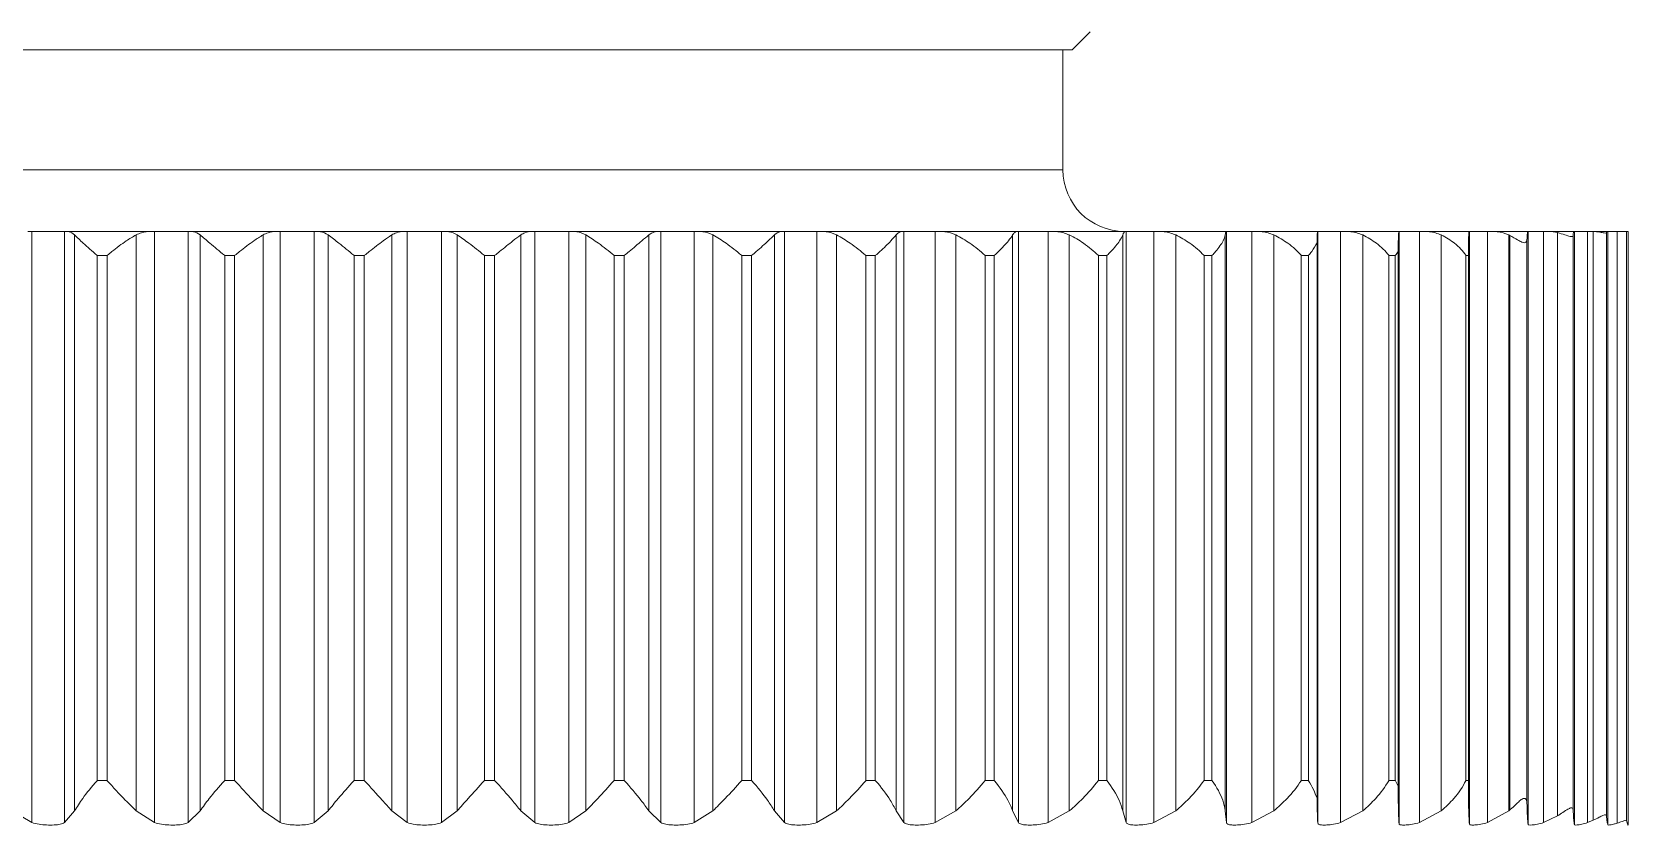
# Model space of a CAD drawing. Extents: x -194 to 239, y -574 to -265.
# Drawn here: x -93.64 to -85.17, y -327.05 to -322.84 of the extents above; entities that cross this region are included whole.
import ezdxf

# ---------------------------------------------------------------- set-up
doc = ezdxf.new("R2010")
doc.units = 0
doc.header["$LTSCALE"] = 0.5
doc.layers.get('0').update_dxf_attribs({"linetype": 'CONTINUOUS'})

msp = doc.modelspace()

# ---------------------------------------------------------------- linework, layer by layer
at = {"linetype": 'Continuous', "lineweight": 15}
for p, q in [((-88.1195, -322.9353), (-88.0243, -322.8401)), ((-88.1195, -322.9353), (-94.9921, -322.9353)), ((-88.1688, -323.5722), (-88.1688, -322.9353)), ((-88.1688, -323.5722), (-94.9428, -323.5722)), ((-93.6379, -323.8984), (-93.6598, -323.8984)), ((-93.6379, -327.0352), (-93.6379, -323.8984)), ((-93.4652, -323.8984), (-93.6379, -323.8984)), ((-93.4652, -327.0352), (-93.4652, -323.8984)), ((-93.4541, -323.8984), (-93.4652, -323.8984)), ((-93.008, -323.8984), (-93.4541, -323.8984)), ((-93.4121, -326.9736), (-93.4121, -323.9172)), ((-93.0856, -326.9736), (-93.0856, -323.9172)), ((-92.9874, -323.8984), (-93.008, -323.8984)), ((-92.9874, -327.0352), (-92.9874, -323.8984)), ((-92.8098, -323.8984), (-92.9874, -323.8984)), ((-92.8098, -327.0352), (-92.8098, -323.8984)), ((-92.7964, -323.8984), (-92.8098, -323.8984)), ((-92.3403, -323.8984), (-92.7964, -323.8984)), ((-92.746, -326.9736), (-92.746, -323.9172)), ((-92.4121, -326.9736), (-92.4121, -323.9172)), ((-92.3212, -323.8984), (-92.3403, -323.8984)), ((-92.3212, -327.0352), (-92.3212, -323.8984)), ((-92.1406, -323.8984), (-92.3212, -323.8984)), ((-92.1406, -327.0352), (-92.1406, -323.8984)), ((-92.1251, -323.8984), (-92.1406, -323.8984)), ((-91.6639, -323.8984), (-92.1251, -323.8984)), ((-92.0669, -326.9736), (-92.0669, -323.9172)), ((-91.7294, -326.9736), (-91.7294, -323.9172)), ((-91.6466, -323.8984), (-91.6639, -323.8984)), ((-91.6466, -327.0352), (-91.6466, -323.8984)), ((-91.465, -323.8984), (-91.6466, -323.8984)), ((-91.465, -327.0352), (-91.465, -323.8984)), ((-91.4476, -323.8984), (-91.465, -323.8984)), ((-90.9864, -323.8984), (-91.4476, -323.8984)), ((-91.3822, -326.9736), (-91.3822, -323.9172)), ((-91.0447, -326.9736), (-91.0447, -323.9172)), ((-90.971, -323.8984), (-90.9864, -323.8984)), ((-90.971, -327.0352), (-90.971, -323.8984)), ((-90.7904, -323.8984), (-90.971, -323.8984)), ((-90.7904, -327.0352), (-90.7904, -323.8984)), ((-90.7713, -323.8984), (-90.7904, -323.8984)), ((-90.3152, -323.8984), (-90.7713, -323.8984)), ((-90.6994, -326.9736), (-90.6994, -323.9172)), ((-90.3656, -326.9736), (-90.3656, -323.9172)), ((-90.3018, -323.8984), (-90.3152, -323.8984)), ((-90.3018, -327.0352), (-90.3018, -323.8984)), ((-90.1242, -323.8984), (-90.3018, -323.8984)), ((-90.1242, -327.0352), (-90.1242, -323.8984)), ((-90.1036, -323.8984), (-90.1242, -323.8984)), ((-89.6575, -323.8984), (-90.1036, -323.8984)), ((-90.026, -326.9736), (-90.026, -323.9172)), ((-89.6995, -326.9736), (-89.6995, -323.9172)), ((-89.6464, -323.8984), (-89.6575, -323.8984)), ((-89.6464, -327.0352), (-89.6464, -323.8984)), ((-89.4737, -323.8984), (-89.6464, -323.8984)), ((-89.4737, -327.0352), (-89.4737, -323.8984)), ((-89.4518, -323.8984), (-89.4737, -323.8984)), ((-89.0206, -323.8984), (-89.4518, -323.8984)), ((-89.3694, -326.9736), (-89.3694, -323.9172)), ((-89.0538, -326.9736), (-89.0538, -323.9172)), ((-89.0119, -323.8984), (-89.0206, -323.8984)), ((-89.0119, -327.0352), (-89.0119, -323.8984)), ((-88.8459, -323.8984), (-89.0119, -323.8984)), ((-88.8459, -327.0352), (-88.8459, -323.8984)), ((-88.823, -323.8984), (-88.8459, -323.8984)), ((-88.4115, -323.8984), (-88.823, -323.8984)), ((-88.7367, -326.9736), (-88.7367, -323.9172)), ((-88.4355, -326.9736), (-88.4355, -323.9172)), ((-88.4052, -323.8984), (-88.4115, -323.8984)), ((-88.4052, -327.0352), (-88.4052, -323.8984)), ((-88.2479, -323.8984), (-88.4052, -323.8984)), ((-88.2479, -327.0352), (-88.2479, -323.8984)), ((-88.2242, -323.8984), (-88.2479, -323.8984)), ((-87.8369, -323.8984), (-88.2242, -323.8984)), ((-88.1349, -326.9736), (-88.1349, -323.9172)), ((-87.8514, -326.9736), (-87.8514, -323.9172)), ((-87.8331, -323.8984), (-87.8369, -323.8984)), ((-87.8331, -327.0352), (-87.8331, -323.8984)), ((-87.6861, -323.8984), (-87.8331, -323.8984)), ((-87.6861, -327.0352), (-87.6861, -323.8984)), ((-87.6619, -323.8984), (-87.6861, -323.8984)), ((-87.303, -323.8984), (-87.6619, -323.8984)), ((-87.5705, -326.9736), (-87.5705, -323.9172)), ((-87.3078, -326.9736), (-87.3078, -323.9172)), ((-87.3017, -323.8984), (-87.303, -323.8984)), ((-87.3017, -327.0352), (-87.3017, -323.8984)), ((-87.1668, -323.8984), (-87.3017, -323.8984)), ((-87.1668, -327.0352), (-87.1668, -323.8984)), ((-87.1423, -323.8984), (-87.1668, -323.8984)), ((-86.8178, -323.8984), (-87.1423, -323.8984)), ((-87.0499, -326.9736), (-87.0499, -323.9172)), ((-86.8171, -323.8984), (-86.8178, -323.8984)), ((-86.8171, -323.8984), (-86.8171, -327.0378)), ((-86.6955, -323.8984), (-86.8171, -323.8984)), ((-86.6955, -327.0352), (-86.6955, -323.8984)), ((-86.671, -323.8984), (-86.6955, -323.8984)), ((-86.3867, -323.8984), (-86.671, -323.8984)), ((-86.5786, -326.9736), (-86.5786, -323.9172)), ((-86.3857, -323.8984), (-86.3867, -323.8984)), ((-86.3857, -323.8984), (-86.3857, -327.041)), ((-86.2774, -323.8984), (-86.3857, -323.8984)), ((-86.2774, -327.0352), (-86.2774, -323.8984)), ((-86.2532, -323.8984), (-86.2774, -323.8984)), ((-86.0137, -323.8984), (-86.2532, -323.8984)), ((-86.1618, -326.9736), (-86.1618, -323.9172)), ((-86.0124, -323.8984), (-86.0137, -323.8984)), ((-86.0124, -323.8984), (-86.0124, -327.0436)), ((-85.9172, -323.8984), (-86.0124, -323.8984)), ((-85.9172, -327.0352), (-85.9172, -323.8984)), ((-85.8935, -323.8984), (-85.9172, -323.8984)), ((-85.7031, -323.8984), (-85.8935, -323.8984)), ((-85.8041, -326.9736), (-85.8041, -323.9172)), ((-85.7982, -323.92), (-85.8041, -323.9172)), ((-85.7982, -326.9685), (-85.7982, -323.92)), ((-85.707, -323.9411), (-85.707, -326.9336)), ((-85.7011, -323.8984), (-85.7031, -323.8984)), ((-85.7011, -327.0455), (-85.7011, -323.8984)), ((-85.6188, -323.8984), (-85.7011, -323.8984)), ((-85.6188, -327.0352), (-85.6188, -323.8984)), ((-85.5959, -323.8984), (-85.6188, -323.8984)), ((-85.4583, -323.8984), (-85.5959, -323.8984)), ((-85.5444, -326.9998), (-85.5444, -323.9047)), ((-85.462, -323.9204), (-85.462, -326.9678)), ((-85.4555, -323.8984), (-85.4583, -323.8984)), ((-85.4555, -327.0468), (-85.4555, -323.8984)), ((-85.3854, -323.8984), (-85.4555, -323.8984)), ((-85.3854, -327.0352), (-85.3854, -323.8984)), ((-85.3635, -323.8984), (-85.3854, -323.8984)), ((-85.3555, -323.8986), (-85.3635, -323.8984)), ((-85.2824, -323.8984), (-85.3635, -323.8984)), ((-85.3555, -327.0229), (-85.3555, -323.8986)), ((-85.2854, -323.9055), (-85.2854, -326.9979)), ((-85.278, -323.8984), (-85.2824, -323.8984)), ((-85.278, -327.0477), (-85.278, -323.8984)), ((-85.2286, -323.8984), (-85.278, -323.8984)), ((-85.2286, -327.0384), (-85.2286, -323.8984)), ((-85.2286, -323.8984), (-85.1953, -323.8984)), ((-85.1786, -323.8984), (-85.1953, -323.8984)), ((-85.1786, -323.8984), (-85.1792, -323.8985)), ((-85.1792, -323.8985), (-85.1792, -327.0239)), ((-85.1708, -323.8984), (-85.1786, -323.8984)), ((-85.1708, -327.0482), (-85.1708, -323.8984)), ((-93.2396, -324.0268), (-93.291, -324.0268)), ((-93.291, -326.8113), (-93.291, -324.0268)), ((-93.2396, -326.8113), (-93.2396, -324.0268)), ((-92.5627, -324.0268), (-92.6154, -324.0268)), ((-92.6154, -326.8113), (-92.6154, -324.0268)), ((-92.5627, -326.8113), (-92.5627, -324.0268)), ((-91.8749, -324.0268), (-91.9281, -324.0268)), ((-91.9281, -326.8113), (-91.9281, -324.0268)), ((-91.8749, -326.8113), (-91.8749, -324.0268)), ((-91.2367, -326.8113), (-91.2367, -324.0268)), ((-91.1835, -324.0268), (-91.2367, -324.0268)), ((-91.1835, -326.8113), (-91.1835, -324.0268)), ((-90.4962, -324.0268), (-90.5488, -324.0268)), ((-90.5488, -326.8113), (-90.5488, -324.0268)), ((-90.4962, -326.8113), (-90.4962, -324.0268)), ((-89.8205, -324.0268), (-89.872, -324.0268)), ((-89.872, -326.8113), (-89.872, -324.0268)), ((-89.8205, -326.8113), (-89.8205, -324.0268)), ((-89.1639, -324.0268), (-89.2136, -324.0268)), ((-89.2136, -326.8113), (-89.2136, -324.0268)), ((-89.1639, -326.8113), (-89.1639, -324.0268)), ((-88.5334, -324.0268), (-88.5809, -324.0268)), ((-88.5809, -326.8113), (-88.5809, -324.0268)), ((-88.5334, -326.8113), (-88.5334, -324.0268)), ((-87.9361, -324.0268), (-87.9808, -324.0268)), ((-87.9808, -326.8113), (-87.9808, -324.0268)), ((-87.9361, -326.8113), (-87.9361, -324.0268)), ((-87.3784, -324.0268), (-87.4198, -324.0268)), ((-87.4198, -326.8113), (-87.4198, -324.0268)), ((-87.3784, -326.8113), (-87.3784, -324.0268)), ((-86.8665, -324.0268), (-86.9041, -324.0268)), ((-86.9041, -326.8113), (-86.9041, -324.0268)), ((-86.8665, -326.8113), (-86.8665, -324.0268)), ((-86.8206, -326.9065), (-86.8206, -323.9591)), ((-86.4059, -324.0268), (-86.4395, -324.0268)), ((-86.4395, -326.8113), (-86.4395, -324.0268)), ((-86.4059, -326.8113), (-86.4059, -324.0268)), ((-86.3904, -326.8416), (-86.3904, -324.0049)), ((-86.0181, -324.0268), (-86.0308, -324.0268)), ((-86.0308, -326.8113), (-86.0308, -324.0268)), ((-86.0181, -326.8113), (-86.0181, -324.0268)), ((-93.2396, -326.8113), (-93.291, -326.8113)), ((-92.5627, -326.8113), (-92.6154, -326.8113)), ((-91.8749, -326.8113), (-91.9281, -326.8113)), ((-91.1835, -326.8113), (-91.2367, -326.8113)), ((-90.4962, -326.8113), (-90.5488, -326.8113)), ((-89.8205, -326.8113), (-89.872, -326.8113)), ((-89.1639, -326.8113), (-89.2136, -326.8113)), ((-88.5334, -326.8113), (-88.5809, -326.8113)), ((-87.9361, -326.8113), (-87.9808, -326.8113)), ((-87.3784, -326.8113), (-87.4198, -326.8113)), ((-86.8665, -326.8113), (-86.9041, -326.8113)), ((-86.4059, -326.8113), (-86.4395, -326.8113)), ((-86.0181, -326.8113), (-86.0308, -326.8113)), ((-93.7422, -326.9736), (-93.6379, -327.0352)), ((-93.4652, -327.0352), (-93.4121, -326.9736)), ((-93.0856, -326.9736), (-92.9874, -327.0352)), ((-92.8098, -327.0352), (-92.746, -326.9736)), ((-92.4121, -326.9736), (-92.3212, -327.0352)), ((-92.1406, -327.0352), (-92.0669, -326.9736)), ((-91.7294, -326.9736), (-91.6466, -327.0352)), ((-91.465, -327.0352), (-91.3822, -326.9736)), ((-91.0447, -326.9736), (-90.971, -327.0352)), ((-90.7904, -327.0352), (-90.6994, -326.9736)), ((-90.3656, -326.9736), (-90.3018, -327.0352)), ((-90.1242, -327.0352), (-90.026, -326.9736)), ((-89.6995, -326.9736), (-89.6464, -327.0352)), ((-89.4737, -327.0352), (-89.3694, -326.9736)), ((-89.0538, -326.9736), (-89.0119, -327.0352)), ((-88.8459, -327.0352), (-88.7367, -326.9736)), ((-88.4355, -326.9736), (-88.4052, -327.0352)), ((-88.2479, -327.0352), (-88.1349, -326.9736)), ((-87.8514, -326.9736), (-87.8331, -327.0352)), ((-87.6861, -327.0352), (-87.5705, -326.9736)), ((-87.3078, -326.9736), (-87.3017, -327.0352)), ((-87.1668, -327.0352), (-87.0499, -326.9736)), ((-86.6955, -327.0352), (-86.5786, -326.9736)), ((-86.2774, -327.0352), (-86.1618, -326.9736)), ((-85.9172, -327.0352), (-85.8041, -326.9736)), ((-85.8041, -326.9736), (-85.7982, -326.9685)), ((-85.6188, -327.0352), (-85.5444, -326.9998)), ((-85.3854, -327.0352), (-85.3555, -327.0229))]:
    msp.add_line(p, q, dxfattribs=at)
msp.add_arc((-87.8426, -323.5722), 0.3262, 180, 270, dxfattribs=at)
for points, knots in [([(-93.4121, -323.9172), (-93.4214, -323.91), (-93.4351, -323.8996), (-93.4495, -323.8987), (-93.4541, -323.8984)], [0, 0, 0, 0, 0.683494, 1, 1, 1, 1]), ([(-93.291, -324.0268), (-93.2916, -324.0263), (-93.3183, -324.0041), (-93.3658, -323.9619), (-93.3976, -323.9312), (-93.4121, -323.9172)], [0, 0, 0, 0, 0.01164, 0.549234, 1, 1, 1, 1]), ([(-93.0856, -323.9172), (-93.1027, -323.9272), (-93.1449, -323.9519), (-93.1973, -323.9923), (-93.2304, -324.0192), (-93.239, -324.0263), (-93.2396, -324.0268)], [0, 0, 0, 0, 0.33394, 0.824246, 0.988382, 1, 1, 1, 1]), ([(-93.008, -323.8984), (-93.0243, -323.8995), (-93.051, -323.9013), (-93.0759, -323.9127), (-93.0856, -323.9172)], [0, 0, 0, 0, 0.6114489, 1, 1, 1, 1]), ([(-92.746, -323.9172), (-92.7572, -323.91), (-92.7737, -323.8996), (-92.7909, -323.8987), (-92.7964, -323.8984)], [0, 0, 0, 0, 0.683392, 1, 1, 1, 1]), ([(-92.6154, -324.0268), (-92.6159, -324.0263), (-92.6432, -324.0041), (-92.6928, -323.9619), (-92.7293, -323.9312), (-92.746, -323.9172)], [0, 0, 0, 0, 0.01164, 0.549234, 1, 1, 1, 1]), ([(-92.4121, -323.9172), (-92.4282, -323.9272), (-92.4679, -323.9519), (-92.5199, -323.9923), (-92.5534, -324.0192), (-92.5622, -324.0263), (-92.5627, -324.0268)], [0, 0, 0, 0, 0.333873, 0.824161, 0.988382, 1, 1, 1, 1]), ([(-92.3403, -323.8984), (-92.3554, -323.8995), (-92.3801, -323.9013), (-92.4032, -323.9127), (-92.4121, -323.9172)], [0, 0, 0, 0, 0.611328, 1, 1, 1, 1]), ([(-92.0669, -323.9172), (-92.0799, -323.91), (-92.0989, -323.8996), (-92.1188, -323.8987), (-92.1251, -323.8984)], [0, 0, 0, 0, 0.683254, 1, 1, 1, 1]), ([(-91.9281, -324.0268), (-91.9287, -324.0263), (-91.9563, -324.0041), (-92.0074, -323.9619), (-92.0483, -323.9312), (-92.0669, -323.9172)], [0, 0, 0, 0, 0.01164, 0.549234, 1, 1, 1, 1]), ([(-91.7294, -323.9172), (-91.7442, -323.9272), (-91.7809, -323.9519), (-91.8318, -323.9923), (-91.8654, -324.0192), (-91.8743, -324.0263), (-91.8749, -324.0268)], [0, 0, 0, 0, 0.333784, 0.824047, 0.988382, 1, 1, 1, 1]), ([(-91.6639, -323.8984), (-91.6777, -323.8995), (-91.7002, -323.9013), (-91.7212, -323.9127), (-91.7294, -323.9172)], [0, 0, 0, 0, 0.611165, 1, 1, 1, 1]), ([(-91.3822, -323.9172), (-91.3968, -323.91), (-91.4181, -323.8996), (-91.4405, -323.8987), (-91.4476, -323.8984)], [0, 0, 0, 0, 0.683067, 1, 1, 1, 1]), ([(-91.2367, -324.0268), (-91.2373, -324.0263), (-91.2649, -324.0041), (-91.317, -323.9619), (-91.3618, -323.9312), (-91.3822, -323.9172)], [0, 0, 0, 0, 0.01164, 0.549234, 1, 1, 1, 1]), ([(-91.0447, -323.9172), (-91.0582, -323.9272), (-91.0915, -323.9519), (-91.1407, -323.9923), (-91.1741, -324.0192), (-91.1829, -324.0263), (-91.1835, -324.0268)], [0, 0, 0, 0, 0.333874, 0.824162, 0.988382, 1, 1, 1, 1]), ([(-90.9864, -323.8984), (-90.9987, -323.8995), (-91.0187, -323.9013), (-91.0374, -323.9127), (-91.0447, -323.9172)], [0, 0, 0, 0, 0.611328, 1, 1, 1, 1]), ([(-90.6994, -323.9172), (-90.7154, -323.91), (-90.7389, -323.8996), (-90.7635, -323.8987), (-90.7713, -323.8984)], [0, 0, 0, 0, 0.683254, 1, 1, 1, 1]), ([(-90.5488, -324.0268), (-90.5494, -324.0263), (-90.5768, -324.0041), (-90.6293, -323.9619), (-90.6775, -323.9312), (-90.6994, -323.9172)], [0, 0, 0, 0, 0.01164, 0.549234, 1, 1, 1, 1]), ([(-90.3656, -323.9172), (-90.3776, -323.9272), (-90.4071, -323.9519), (-90.4542, -323.9923), (-90.4869, -324.0192), (-90.4956, -324.0263), (-90.4962, -324.0268)], [0, 0, 0, 0, 0.333941, 0.824247, 0.988382, 1, 1, 1, 1]), ([(-90.3152, -323.8984), (-90.3258, -323.8995), (-90.3431, -323.9013), (-90.3593, -323.9127), (-90.3656, -323.9172)], [0, 0, 0, 0, 0.611449, 1, 1, 1, 1]), ([(-90.026, -323.9172), (-90.0433, -323.91), (-90.0686, -323.8996), (-90.0952, -323.8987), (-90.1036, -323.8984)], [0, 0, 0, 0, 0.683392, 1, 1, 1, 1]), ([(-89.872, -324.0268), (-89.8726, -324.0263), (-89.8993, -324.0041), (-89.9517, -323.9619), (-90.0027, -323.9312), (-90.026, -323.9172)], [0, 0, 0, 0, 0.01164, 0.549234, 1, 1, 1, 1]), ([(-89.6995, -323.9172), (-89.7098, -323.9272), (-89.7354, -323.9519), (-89.7798, -323.9923), (-89.8114, -324.0192), (-89.82, -324.0263), (-89.8205, -324.0268)], [0, 0, 0, 0, 0.33399, 0.824309, 0.988382, 1, 1, 1, 1]), ([(-89.6575, -323.8984), (-89.6664, -323.8995), (-89.6808, -323.9013), (-89.6943, -323.9127), (-89.6995, -323.9172)], [0, 0, 0, 0, 0.611538, 1, 1, 1, 1]), ([(-89.3694, -323.9172), (-89.3877, -323.91), (-89.4146, -323.8996), (-89.4429, -323.8987), (-89.4518, -323.8984)], [0, 0, 0, 0, 0.683494, 1, 1, 1, 1]), ([(-89.2136, -324.0268), (-89.2142, -324.0263), (-89.2401, -324.0041), (-89.2917, -323.9619), (-89.345, -323.9312), (-89.3694, -323.9172)], [0, 0, 0, 0, 0.01164, 0.549234, 1, 1, 1, 1]), ([(-89.0538, -323.9172), (-89.0624, -323.9272), (-89.0835, -323.9519), (-89.1248, -323.9923), (-89.1551, -324.0192), (-89.1633, -324.0263), (-89.1639, -324.0268)], [0, 0, 0, 0, 0.334027, 0.824356, 0.988382, 1, 1, 1, 1]), ([(-89.0206, -323.8984), (-89.0276, -323.8995), (-89.039, -323.9013), (-89.0497, -323.9127), (-89.0538, -323.9172)], [0, 0, 0, 0, 0.611604, 1, 1, 1, 1]), ([(-88.7367, -323.9172), (-88.7559, -323.91), (-88.7841, -323.8996), (-88.8137, -323.8987), (-88.823, -323.8984)], [0, 0, 0, 0, 0.683569, 1, 1, 1, 1]), ([(-88.5809, -324.0268), (-88.5814, -324.0263), (-88.6061, -324.0041), (-88.6565, -323.9619), (-88.7116, -323.9312), (-88.7367, -323.9172)], [0, 0, 0, 0, 0.01164, 0.549234, 1, 1, 1, 1]), ([(-88.4355, -323.9172), (-88.4422, -323.9272), (-88.4588, -323.9519), (-88.4964, -323.9923), (-88.525, -324.0192), (-88.5329, -324.0263), (-88.5334, -324.0268)], [0, 0, 0, 0, 0.334052, 0.824388, 0.988382, 1, 1, 1, 1]), ([(-88.4115, -323.8984), (-88.4166, -323.8995), (-88.4248, -323.9013), (-88.4325, -323.9127), (-88.4355, -323.9172)], [0, 0, 0, 0, 0.61165, 1, 1, 1, 1]), ([(-88.1349, -323.9172), (-88.1445, -323.9133), (-88.1641, -323.9054), (-88.1896, -323.9007), (-88.2097, -323.8987), (-88.2194, -323.8985), (-88.2242, -323.8984)], [0, 0, 0, 0, 0.338229, 0.684101, 0.841754, 1, 1, 1, 1]), ([(-87.9808, -324.0268), (-87.9812, -324.0263), (-87.993, -324.0151), (-88.0181, -323.9927), (-88.0565, -323.9631), (-88.0959, -323.9368), (-88.1217, -323.9238), (-88.1349, -323.9172)], [0, 0, 0, 0, 0.011592, 0.276305, 0.548969, 0.770431, 1, 1, 1, 1]), ([(-87.8514, -323.9172), (-87.8562, -323.9272), (-87.868, -323.9519), (-87.9016, -323.9923), (-87.9282, -324.0192), (-87.9356, -324.0263), (-87.9361, -324.0268)], [0, 0, 0, 0, 0.334068, 0.824408, 0.988382, 1, 1, 1, 1]), ([(-87.8369, -323.8984), (-87.8384, -323.8987), (-87.8414, -323.8994), (-87.8454, -323.9041), (-87.8487, -323.9101), (-87.8505, -323.9148), (-87.8514, -323.9172)], [0, 0, 0, 0, 0.303736, 0.611888, 0.805228, 1, 1, 1, 1]), ([(-87.5705, -323.9172), (-87.5909, -323.91), (-87.6207, -323.8996), (-87.652, -323.8987), (-87.6619, -323.8984)], [0, 0, 0, 0, 0.6836553, 1, 1, 1, 1]), ([(-87.4198, -324.0268), (-87.4202, -324.0263), (-87.4419, -324.0041), (-87.488, -323.9619), (-87.5447, -323.9312), (-87.5705, -323.9172)], [0, 0, 0, 0, 0.01164, 0.549234, 1, 1, 1, 1]), ([(-87.3078, -323.9172), (-87.3106, -323.9272), (-87.3176, -323.9519), (-87.3468, -323.9923), (-87.3711, -324.0192), (-87.3779, -324.0263), (-87.3784, -324.0268)], [0, 0, 0, 0, 0.334076, 0.824418, 0.988382, 1, 1, 1, 1]), ([(-87.303, -323.8984), (-87.304, -323.8995), (-87.3057, -323.9013), (-87.3072, -323.9127), (-87.3078, -323.9172)], [0, 0, 0, 0, 0.611693, 1, 1, 1, 1]), ([(-87.0499, -323.9172), (-87.0705, -323.91), (-87.1006, -323.8996), (-87.1322, -323.8987), (-87.1423, -323.8984)], [0, 0, 0, 0, 0.6836715, 1, 1, 1, 1]), ([(-86.9041, -324.0268), (-86.9046, -324.0263), (-86.9243, -324.0041), (-86.9675, -323.9619), (-87.0241, -323.9312), (-87.0499, -323.9172)], [0, 0, 0, 0, 0.01164, 0.549234, 1, 1, 1, 1]), ([(-86.8178, -323.8984), (-86.8183, -323.9011), (-86.8192, -323.9055), (-86.8201, -323.9328), (-86.8205, -323.9529), (-86.8206, -323.9591)], [0, 0, 0, 0, 0.511359, 0.847533, 1, 1, 1, 1]), ([(-86.5786, -323.9172), (-86.5992, -323.91), (-86.6293, -323.8996), (-86.6609, -323.8987), (-86.671, -323.8984)], [0, 0, 0, 0, 0.683672, 1, 1, 1, 1]), ([(-86.4395, -324.0268), (-86.4398, -324.0263), (-86.4574, -324.0041), (-86.4973, -323.9619), (-86.5531, -323.9312), (-86.5786, -323.9172)], [0, 0, 0, 0, 0.01164, 0.549234, 1, 1, 1, 1]), ([(-86.3867, -323.8984), (-86.3873, -323.9014), (-86.3883, -323.9059), (-86.3895, -323.9378), (-86.3901, -323.9682), (-86.3903, -323.9936), (-86.3904, -324.0049)], [0, 0, 0, 0, 0.448551, 0.671867, 0.854011, 1, 1, 1, 1]), ([(-86.1618, -323.9172), (-86.1822, -323.91), (-86.212, -323.8996), (-86.2433, -323.8987), (-86.2532, -323.8984)], [0, 0, 0, 0, 0.683655, 1, 1, 1, 1]), ([(-86.0308, -324.0268), (-86.0311, -324.0263), (-86.0464, -324.0041), (-86.0824, -323.9619), (-86.137, -323.9312), (-86.1618, -323.9172)], [0, 0, 0, 0, 0.01164, 0.549234, 1, 1, 1, 1]), ([(-86.0137, -323.8984), (-86.0144, -323.9005), (-86.0154, -323.9037), (-86.0167, -323.9284), (-86.0175, -323.9552), (-86.0179, -323.9888), (-86.0181, -324.0108), (-86.0181, -324.0238), (-86.0181, -324.0268)], [0, 0, 0, 0, 0.3612422, 0.5455638, 0.7748114, 0.871916, 0.9698943, 1, 1, 1, 1]), ([(-85.8041, -323.9172), (-85.8241, -323.91), (-85.8532, -323.8996), (-85.8838, -323.8987), (-85.8935, -323.8984)], [0, 0, 0, 0, 0.683622, 1, 1, 1, 1]), ([(-85.7982, -323.92), (-85.7839, -323.9279), (-85.7604, -323.9409), (-85.7362, -323.9558), (-85.721, -323.9603), (-85.7097, -323.9556), (-85.708, -323.9466), (-85.707, -323.9411)], [0, 0, 0, 0, 0.30112, 0.492671, 0.636227, 0.780145, 1, 1, 1, 1]), ([(-85.7031, -323.8984), (-85.704, -323.9011), (-85.7053, -323.905), (-85.7066, -323.9297), (-85.707, -323.9407), (-85.707, -323.9411)], [0, 0, 0, 0, 0.672822, 0.986579, 1, 1, 1, 1]), ([(-85.5444, -323.9047), (-85.5522, -323.903), (-85.5692, -323.8993), (-85.5865, -323.8987), (-85.5959, -323.8984)], [0, 0, 0, 0, 0.459994, 1, 1, 1, 1]), ([(-85.5444, -323.9047), (-85.5313, -323.9087), (-85.5049, -323.9168), (-85.4775, -323.9273), (-85.464, -323.9265), (-85.4626, -323.922), (-85.462, -323.9204)], [0, 0, 0, 0, 0.29345, 0.587541, 0.850083, 1, 1, 1, 1]), ([(-85.4583, -323.8984), (-85.4593, -323.9002), (-85.4606, -323.9025), (-85.4618, -323.9178), (-85.462, -323.9204)], [0, 0, 0, 0, 0.830043, 1, 1, 1, 1]), ([(-85.3555, -323.8986), (-85.3434, -323.8998), (-85.3192, -323.9021), (-85.2952, -323.9075), (-85.2863, -323.9072), (-85.2856, -323.9057), (-85.2854, -323.9055)], [0, 0, 0, 0, 0.309138, 0.617841, 0.92615, 1, 1, 1, 1]), ([(-85.2824, -323.8984), (-85.283, -323.8987), (-85.284, -323.8993), (-85.285, -323.9036), (-85.2854, -323.9055)], [0, 0, 0, 0, 0.57549, 1, 1, 1, 1]), ([(-85.1953, -323.8984), (-85.1922, -323.8984), (-85.1857, -323.8985), (-85.1814, -323.8986), (-85.1796, -323.8985), (-85.1793, -323.8985), (-85.1792, -323.8985)], [0, 0, 0, 0, 0.339315, 0.688463, 0.843778, 1, 1, 1, 1]), ([(-86.8206, -323.9591), (-86.8289, -323.9744), (-86.8407, -323.9959), (-86.8598, -324.0192), (-86.8661, -324.0263), (-86.8665, -324.0268)], [0, 0, 0, 0, 0.692605, 0.97966, 1, 1, 1, 1]), ([(-86.3904, -324.0049), (-86.3905, -324.0051), (-86.3949, -324.0119), (-86.4, -324.0192), (-86.4056, -324.0263), (-86.4059, -324.0268)], [0, 0, 0, 0, 0.025474, 0.935521, 1, 1, 1, 1]), ([(-93.4121, -326.9736), (-93.3986, -326.9519), (-93.3673, -326.9017), (-93.3196, -326.8442), (-93.2916, -326.8119), (-93.291, -326.8113)], [0, 0, 0, 0, 0.427265, 0.988991, 1, 1, 1, 1]), ([(-93.2396, -326.8113), (-93.239, -326.8119), (-93.2081, -326.8474), (-93.1547, -326.9051), (-93.1044, -326.9549), (-93.0856, -326.9736)], [0, 0, 0, 0, 0.011012, 0.62951, 1, 1, 1, 1]), ([(-92.746, -326.9736), (-92.7305, -326.9519), (-92.6945, -326.9017), (-92.6446, -326.8442), (-92.6159, -326.8119), (-92.6154, -326.8113)], [0, 0, 0, 0, 0.427215, 0.988991, 1, 1, 1, 1]), ([(-92.5627, -326.8113), (-92.5622, -326.8119), (-92.5306, -326.8474), (-92.4772, -326.9051), (-92.4299, -326.9549), (-92.4121, -326.9736)], [0, 0, 0, 0, 0.011012, 0.62951, 1, 1, 1, 1]), ([(-92.0669, -326.9736), (-92.0495, -326.9519), (-92.0091, -326.9017), (-91.9577, -326.8442), (-91.9286, -326.8119), (-91.9281, -326.8113)], [0, 0, 0, 0, 0.427148, 0.988991, 1, 1, 1, 1]), ([(-91.8749, -326.8113), (-91.8743, -326.8119), (-91.8424, -326.8474), (-91.7896, -326.9051), (-91.7458, -326.9549), (-91.7294, -326.9736)], [0, 0, 0, 0, 0.011012, 0.62951, 1, 1, 1, 1]), ([(-91.3822, -326.9736), (-91.3631, -326.9519), (-91.3189, -326.9017), (-91.2663, -326.8442), (-91.2373, -326.8119), (-91.2367, -326.8113)], [0, 0, 0, 0, 0.427057, 0.988991, 1, 1, 1, 1]), ([(-91.1835, -326.8113), (-91.1829, -326.8119), (-91.151, -326.8474), (-91.0995, -326.9051), (-91.0596, -326.9549), (-91.0447, -326.9736)], [0, 0, 0, 0, 0.011012, 0.62951, 1, 1, 1, 1]), ([(-90.6994, -326.9736), (-90.6788, -326.9519), (-90.6312, -326.9017), (-90.5782, -326.8442), (-90.5494, -326.8119), (-90.5488, -326.8113)], [0, 0, 0, 0, 0.4271473, 0.9889912, 1, 1, 1, 1]), ([(-90.4962, -326.8113), (-90.4957, -326.8119), (-90.4641, -326.8474), (-90.4143, -326.9051), (-90.3789, -326.9549), (-90.3656, -326.9736)], [0, 0, 0, 0, 0.011012, 0.62951, 1, 1, 1, 1]), ([(-90.026, -326.9736), (-90.0042, -326.9519), (-89.9536, -326.9017), (-89.9007, -326.8442), (-89.8725, -326.8119), (-89.872, -326.8113)], [0, 0, 0, 0, 0.427215, 0.988991, 1, 1, 1, 1]), ([(-89.8205, -326.8113), (-89.82, -326.8119), (-89.7892, -326.8474), (-89.7417, -326.9051), (-89.711, -326.9549), (-89.6995, -326.9736)], [0, 0, 0, 0, 0.011012, 0.62951, 1, 1, 1, 1]), ([(-89.3694, -326.9736), (-89.3465, -326.9519), (-89.2936, -326.9017), (-89.2414, -326.8442), (-89.2141, -326.8119), (-89.2136, -326.8113)], [0, 0, 0, 0, 0.427265, 0.988991, 1, 1, 1, 1]), ([(-89.1639, -326.8113), (-89.1634, -326.8119), (-89.1336, -326.8474), (-89.0889, -326.9051), (-89.0634, -326.9549), (-89.0538, -326.9736)], [0, 0, 0, 0, 0.011012, 0.62951, 1, 1, 1, 1]), ([(-88.7367, -326.9736), (-88.7131, -326.9519), (-88.6584, -326.9017), (-88.6074, -326.8442), (-88.5814, -326.8119), (-88.5809, -326.8113)], [0, 0, 0, 0, 0.427301, 0.988991, 1, 1, 1, 1]), ([(-88.5334, -326.8113), (-88.5329, -326.8119), (-88.5045, -326.8474), (-88.4632, -326.9051), (-88.443, -326.9549), (-88.4355, -326.9736)], [0, 0, 0, 0, 0.011012, 0.62951, 1, 1, 1, 1]), ([(-88.1349, -326.9736), (-88.1108, -326.9519), (-88.055, -326.9017), (-88.0057, -326.8442), (-87.9812, -326.8119), (-87.9808, -326.8113)], [0, 0, 0, 0, 0.427327, 0.988991, 1, 1, 1, 1]), ([(-87.9361, -326.8113), (-87.9356, -326.8119), (-87.9089, -326.8474), (-87.8713, -326.9051), (-87.8568, -326.9549), (-87.8514, -326.9736)], [0, 0, 0, 0, 0.011012, 0.62951, 1, 1, 1, 1]), ([(-87.5705, -326.9736), (-87.5462, -326.9519), (-87.4898, -326.9017), (-87.443, -326.8442), (-87.4202, -326.8119), (-87.4198, -326.8113)], [0, 0, 0, 0, 0.427343, 0.988991, 1, 1, 1, 1]), ([(-87.3784, -326.8113), (-87.3779, -326.8119), (-87.3533, -326.8474), (-87.3198, -326.9051), (-87.3111, -326.9549), (-87.3078, -326.9736)], [0, 0, 0, 0, 0.011012, 0.62951, 1, 1, 1, 1]), ([(-87.0499, -326.9736), (-87.0256, -326.9519), (-86.9693, -326.9017), (-86.9252, -326.8442), (-86.9045, -326.8119), (-86.9041, -326.8113)], [0, 0, 0, 0, 0.427351, 0.988991, 1, 1, 1, 1]), ([(-86.8665, -326.8113), (-86.8661, -326.8119), (-86.8458, -326.8439), (-86.8331, -326.8755), (-86.8206, -326.9065)], [0, 0, 0, 0, 0.019384, 1, 1, 1, 1]), ([(-86.5786, -326.9736), (-86.5546, -326.9519), (-86.499, -326.9017), (-86.4583, -326.8442), (-86.4398, -326.8119), (-86.4395, -326.8113)], [0, 0, 0, 0, 0.427351, 0.988991, 1, 1, 1, 1]), ([(-86.4059, -326.8113), (-86.4056, -326.8119), (-86.3999, -326.822), (-86.395, -326.8321), (-86.3904, -326.8416)], [0, 0, 0, 0, 0.061473, 1, 1, 1, 1]), ([(-86.1618, -326.9736), (-86.1384, -326.9519), (-86.0841, -326.9017), (-86.0471, -326.8442), (-86.0311, -326.8119), (-86.0308, -326.8113)], [0, 0, 0, 0, 0.427343, 0.988991, 1, 1, 1, 1]), ([(-86.0181, -326.8113), (-86.0181, -326.8267), (-86.018, -326.8575), (-86.0175, -326.9078), (-86.0164, -326.9676), (-86.0146, -327.0174), (-86.0131, -327.035), (-86.0124, -327.0436)], [0, 0, 0, 0, 0.106825, 0.213418, 0.394113, 0.705286, 1, 1, 1, 1]), ([(-86.8206, -326.9065), (-86.8202, -326.9301), (-86.8195, -326.9848), (-86.8182, -327.0205), (-86.8173, -327.0348), (-86.8171, -327.0378)], [0, 0, 0, 0, 0.373648, 0.868062, 1, 1, 1, 1]), ([(-86.3904, -326.8416), (-86.3902, -326.8628), (-86.39, -326.9053), (-86.389, -326.9661), (-86.3875, -327.0143), (-86.3863, -327.0326), (-86.3857, -327.041)], [0, 0, 0, 0, 0.190446, 0.38078, 0.713395, 1, 1, 1, 1]), ([(-85.707, -326.9336), (-85.7075, -326.9279), (-85.7084, -326.9176), (-85.7146, -326.9078), (-85.7232, -326.9059), (-85.735, -326.911), (-85.7563, -326.929), (-85.7783, -326.9509), (-85.7953, -326.9659), (-85.7982, -326.9685)], [0, 0, 0, 0, 0.152462, 0.280529, 0.375286, 0.469982, 0.625538, 0.936688, 1, 1, 1, 1]), ([(-85.707, -326.9336), (-85.7067, -326.9455), (-85.7059, -326.976), (-85.7044, -327.0076), (-85.7028, -327.0322), (-85.7017, -327.0412), (-85.7011, -327.0455)], [0, 0, 0, 0, 0.178366, 0.457946, 0.743886, 1, 1, 1, 1]), ([(-85.462, -326.9678), (-85.4627, -326.9644), (-85.4642, -326.9575), (-85.4745, -326.9565), (-85.4919, -326.9645), (-85.515, -326.9803), (-85.5351, -326.9936), (-85.5444, -326.9998)], [0, 0, 0, 0, 0.180442, 0.362237, 0.525423, 0.780196, 1, 1, 1, 1]), ([(-85.462, -326.9678), (-85.4616, -326.9769), (-85.4604, -327.004), (-85.4581, -327.0307), (-85.4564, -327.0414), (-85.4555, -327.0468)], [0, 0, 0, 0, 0.201531, 0.598279, 1, 1, 1, 1]), ([(-85.2854, -326.9979), (-85.2865, -326.9961), (-85.2885, -326.9924), (-85.303, -326.9969), (-85.3247, -327.0078), (-85.3446, -327.0175), (-85.3555, -327.0229)], [0, 0, 0, 0, 0.236818, 0.473941, 0.709514, 1, 1, 1, 1]), ([(-85.2854, -326.9979), (-85.2842, -327.0103), (-85.2818, -327.0352), (-85.2793, -327.0435), (-85.278, -327.0477)], [0, 0, 0, 0, 0.498104, 1, 1, 1, 1]), ([(-93.6379, -327.0352), (-93.6257, -327.0386), (-93.6011, -327.0454), (-93.5592, -327.0485), (-93.5196, -327.0484), (-93.4858, -327.0453), (-93.4719, -327.0385), (-93.4652, -327.0352)], [0, 0, 0, 0, 0.199501, 0.399602, 0.602393, 0.807566, 1, 1, 1, 1]), ([(-92.9874, -327.0352), (-92.9757, -327.0386), (-92.9524, -327.0454), (-92.9107, -327.0485), (-92.8699, -327.0484), (-92.8337, -327.0453), (-92.8176, -327.0385), (-92.8098, -327.0352)], [0, 0, 0, 0, 0.199454, 0.399555, 0.602344, 0.807517, 1, 1, 1, 1]), ([(-92.3212, -327.0352), (-92.3102, -327.0386), (-92.2883, -327.0454), (-92.2473, -327.0485), (-92.2058, -327.0484), (-92.1676, -327.0453), (-92.1494, -327.0385), (-92.1406, -327.0352)], [0, 0, 0, 0, 0.199391, 0.399491, 0.602279, 0.807452, 1, 1, 1, 1]), ([(-91.6466, -327.0352), (-91.6365, -327.0386), (-91.6162, -327.0453), (-91.5763, -327.0485), (-91.5346, -327.0484), (-91.4948, -327.0453), (-91.4747, -327.0385), (-91.465, -327.0352)], [0, 0, 0, 0, 0.199308, 0.399406, 0.602192, 0.807365, 1, 1, 1, 1]), ([(-90.971, -327.0352), (-90.9618, -327.0386), (-90.9434, -327.0454), (-90.905, -327.0485), (-90.8636, -327.0484), (-90.8227, -327.0453), (-90.8009, -327.0385), (-90.7904, -327.0352)], [0, 0, 0, 0, 0.1993921, 0.399492, 0.60228, 0.8074526, 1, 1, 1, 1]), ([(-90.3018, -327.0352), (-90.2937, -327.0386), (-90.2774, -327.0454), (-90.2409, -327.0485), (-90.2002, -327.0484), (-90.1586, -327.0453), (-90.1354, -327.0385), (-90.1242, -327.0352)], [0, 0, 0, 0, 0.1994547, 0.3995556, 0.602345, 0.8075177, 1, 1, 1, 1]), ([(-89.6464, -327.0352), (-89.6394, -327.0386), (-89.6253, -327.0454), (-89.5912, -327.0485), (-89.5516, -327.0484), (-89.5098, -327.0453), (-89.4854, -327.0385), (-89.4737, -327.0352)], [0, 0, 0, 0, 0.199501, 0.399603, 0.602393, 0.807566, 1, 1, 1, 1]), ([(-89.0119, -327.0352), (-89.0061, -327.0386), (-88.9944, -327.0454), (-88.9631, -327.0485), (-88.925, -327.0484), (-88.8834, -327.0453), (-88.8582, -327.0385), (-88.8459, -327.0352)], [0, 0, 0, 0, 0.199535, 0.399637, 0.602429, 0.807601, 1, 1, 1, 1]), ([(-88.4052, -327.0352), (-88.4007, -327.0386), (-88.3916, -327.0454), (-88.3633, -327.0485), (-88.3272, -327.0484), (-88.2863, -327.0453), (-88.2605, -327.0385), (-88.2479, -327.0352)], [0, 0, 0, 0, 0.199559, 0.399662, 0.602453, 0.807626, 1, 1, 1, 1]), ([(-87.8331, -327.0352), (-87.8299, -327.0386), (-87.8234, -327.0454), (-87.7985, -327.0485), (-87.7648, -327.0484), (-87.7251, -327.0453), (-87.6988, -327.0385), (-87.6861, -327.0352)], [0, 0, 0, 0, 0.199574, 0.399677, 0.602469, 0.807642, 1, 1, 1, 1]), ([(-87.3017, -327.0352), (-87.2999, -327.0386), (-87.2962, -327.0454), (-87.2749, -327.0485), (-87.2439, -327.0484), (-87.2058, -327.0453), (-87.1795, -327.0385), (-87.1668, -327.0352)], [0, 0, 0, 0, 0.199581, 0.399684, 0.602477, 0.807649, 1, 1, 1, 1]), ([(-86.8171, -327.0378), (-86.8163, -327.0401), (-86.8142, -327.0455), (-86.7982, -327.0485), (-86.7703, -327.0484), (-86.7341, -327.0453), (-86.7081, -327.0385), (-86.6955, -327.0352)], [0, 0, 0, 0, 0.161474, 0.371104, 0.583551, 0.798492, 1, 1, 1, 1]), ([(-86.3857, -327.041), (-86.3854, -327.0421), (-86.3843, -327.0458), (-86.3737, -327.0485), (-86.3491, -327.0484), (-86.3153, -327.0453), (-86.2898, -327.0385), (-86.2774, -327.0352)], [0, 0, 0, 0, 0.097445, 0.32308, 0.551747, 0.783098, 1, 1, 1, 1]), ([(-86.0124, -327.0436), (-86.0123, -327.0438), (-86.0119, -327.0461), (-86.006, -327.0485), (-85.9849, -327.0484), (-85.9539, -327.0453), (-85.9292, -327.0385), (-85.9172, -327.0352)], [0, 0, 0, 0, 0.023378, 0.267524, 0.514951, 0.765283, 1, 1, 1, 1]), ([(-85.7011, -327.0455), (-85.7002, -327.0464), (-85.6981, -327.0487), (-85.6817, -327.0484), (-85.6539, -327.0453), (-85.6302, -327.0385), (-85.6188, -327.0352)], [0, 0, 0, 0, 0.2030208, 0.4722253, 0.7445912, 1, 1, 1, 1]), ([(-85.4555, -327.0468), (-85.4551, -327.0472), (-85.454, -327.0486), (-85.443, -327.0484), (-85.4186, -327.0453), (-85.3962, -327.0385), (-85.3854, -327.0352)], [0, 0, 0, 0, 0.1262225, 0.4213498, 0.7199442, 1, 1, 1, 1]), ([(-85.278, -327.0477), (-85.278, -327.0478), (-85.2776, -327.0485), (-85.2712, -327.0484), (-85.2524, -327.0455), (-85.2354, -327.0404), (-85.2286, -327.0384)], [0, 0, 0, 0, 0.036198, 0.395287, 0.758597, 1, 1, 1, 1]), ([(-85.1792, -327.0239), (-85.1806, -327.0233), (-85.1833, -327.0222), (-85.2012, -327.0287), (-85.2195, -327.0351), (-85.2286, -327.0384)], [0, 0, 0, 0, 0.3335331, 0.6666429, 1, 1, 1, 1]), ([(-85.1792, -327.0239), (-85.1767, -327.0333), (-85.1739, -327.044), (-85.1711, -327.0478), (-85.1708, -327.0482)], [0, 0, 0, 0, 0.880349, 1, 1, 1, 1])]:
    msp.add_open_spline(points, degree=3, knots=knots, dxfattribs=at)

doc.saveas('drawing.dxf')
